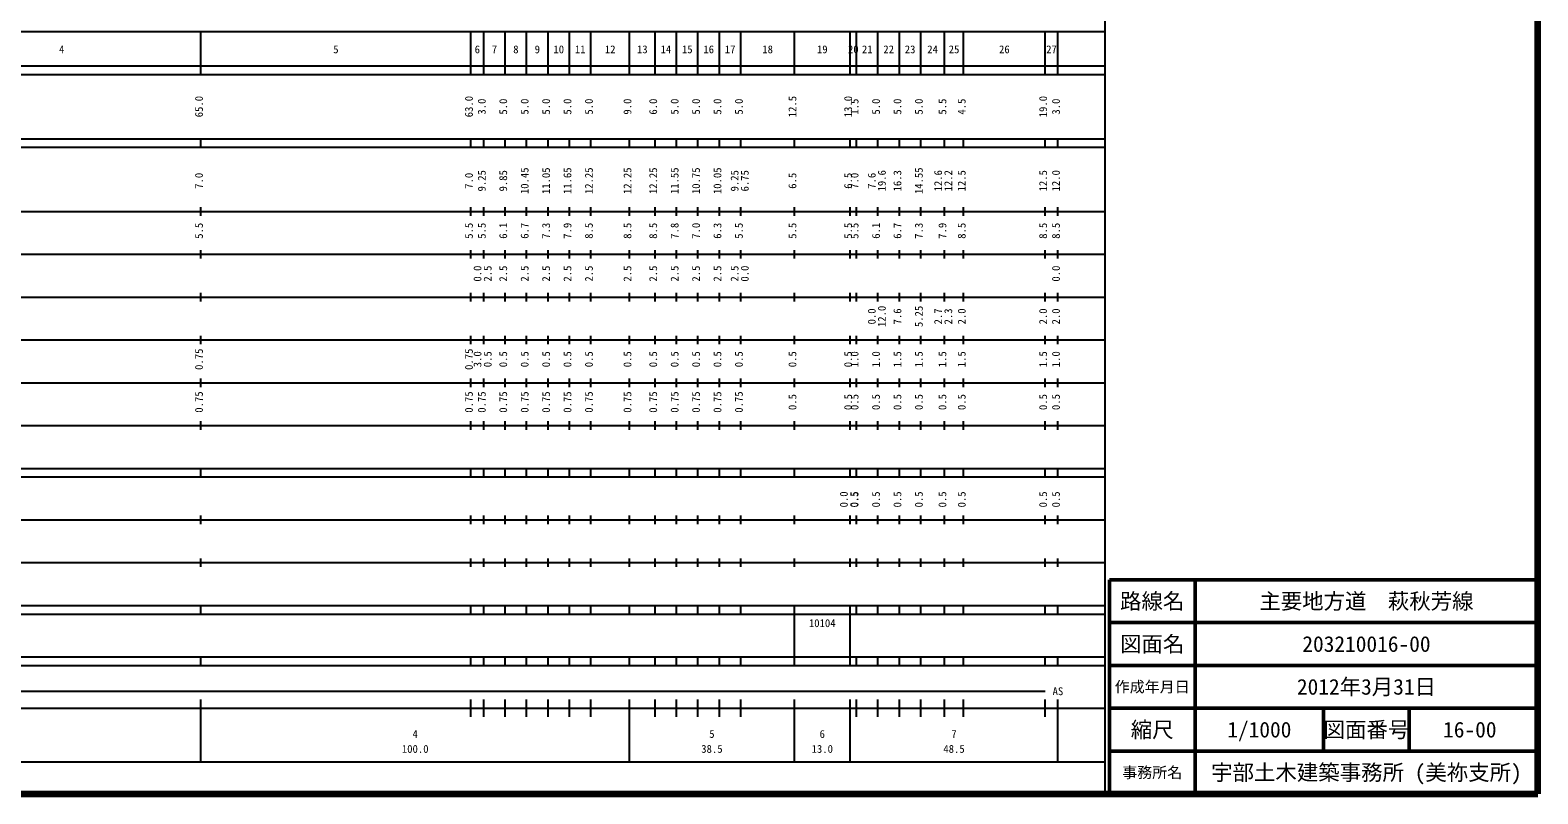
# Model space of a CAD drawing. Units: millimetres on the paper, enlarged 1000 times. Extents: x 40000 to 680000, y 20000 to 380000.
# Drawn here: x 328142 to 680000, y 20000 to 198357 of the extents above; entities that cross this region are included whole.
import ezdxf
from ezdxf.enums import TextEntityAlignment as Align

# ---------------------------------------------------------------- set-up
doc = ezdxf.new("R2010")
doc.units = ezdxf.units.MM
doc.header["$LTSCALE"] = 1000
for name, color, linetype, lineweight in [('M-TTL', 2, 'Continuous', 140), ('M-TTL-BAND', 7, 'Continuous', 25), ('M-TTL-FRAM', 2, 'Continuous', 50), ('M-TTL-LINE', 7, 'Continuous', 50)]:
    doc.layers.add(name, color=color, linetype=linetype, lineweight=lineweight)
doc.layers.add('M-TTL-TXT', color=7, linetype='Continuous')
doc.styles.add('ＭＳ ゴシック', font='')
doc.styles.get('ＭＳ ゴシック').set_extended_font_data('MS Gothic')

msp = doc.modelspace()

# ---------------------------------------------------------------- linework, layer by layer
at = {"layer": 'M-TTL'}
for p, q in [((680000, 20000), (680000, 380000)), ((40000, 20000), (680000, 20000))]:
    msp.add_line(p, q, dxfattribs=at)
at = {"layer": 'M-TTL-BAND'}
for p, q in [((579000, 20000), (579000, 370000)), ((68000, 198000), (579000, 198000)), ((368000, 188000), (368000, 198000)), ((431000, 188000), (431000, 198000)), ((434000, 188000), (434000, 198000)), ((439000, 188000), (439000, 198000)), ((444000, 188000), (444000, 198000)), ((449000, 188000), (449000, 198000)), ((454000, 188000), (454000, 198000)), ((459000, 188000), (459000, 198000)), ((468000, 188000), (468000, 198000)), ((474000, 188000), (474000, 198000)), ((479000, 188000), (479000, 198000)), ((484000, 188000), (484000, 198000)), ((489000, 188000), (489000, 198000)), ((494000, 188000), (494000, 198000)), ((506500, 188000), (506500, 198000)), ((519500, 188000), (519500, 198000)), ((521000, 188000), (521000, 198000)), ((526000, 188000), (526000, 198000)), ((531000, 188000), (531000, 198000)), ((536000, 188000), (536000, 198000)), ((541500, 188000), (541500, 198000)), ((546000, 188000), (546000, 198000)), ((565000, 188000), (565000, 198000)), ((568000, 188000), (568000, 198000)), ((40000, 190000), (579000, 190000)), ((40000, 188000), (579000, 188000)), ((40000, 173000), (579000, 173000)), ((368000, 171000), (368000, 173000)), ((431000, 171000), (431000, 173000)), ((434000, 171000), (434000, 173000)), ((439000, 171000), (439000, 173000)), ((444000, 171000), (444000, 173000)), ((449000, 171000), (449000, 173000)), ((454000, 171000), (454000, 173000)), ((459000, 171000), (459000, 173000)), ((468000, 171000), (468000, 173000)), ((474000, 171000), (474000, 173000)), ((479000, 171000), (479000, 173000)), ((484000, 171000), (484000, 173000)), ((489000, 171000), (489000, 173000)), ((494000, 171000), (494000, 173000)), ((506500, 171000), (506500, 173000)), ((519500, 171000), (519500, 173000)), ((521000, 171000), (521000, 173000)), ((526000, 171000), (526000, 173000)), ((531000, 171000), (531000, 173000)), ((536000, 171000), (536000, 173000)), ((541500, 171000), (541500, 173000)), ((546000, 171000), (546000, 173000)), ((565000, 171000), (565000, 173000)), ((568000, 171000), (568000, 173000)), ((40000, 171000), (579000, 171000)), ((40000, 156000), (579000, 156000)), ((368000, 155000), (368000, 157000)), ((431000, 155000), (431000, 157000)), ((434000, 155000), (434000, 157000)), ((439000, 155000), (439000, 157000)), ((444000, 155000), (444000, 157000)), ((449000, 155000), (449000, 157000)), ((454000, 155000), (454000, 157000)), ((459000, 155000), (459000, 157000)), ((468000, 155000), (468000, 157000)), ((474000, 155000), (474000, 157000)), ((479000, 155000), (479000, 157000)), ((484000, 155000), (484000, 157000)), ((489000, 155000), (489000, 157000)), ((494000, 155000), (494000, 157000)), ((506500, 155000), (506500, 157000)), ((519500, 155000), (519500, 157000)), ((521000, 155000), (521000, 157000)), ((526000, 155000), (526000, 157000)), ((531000, 155000), (531000, 157000)), ((536000, 155000), (536000, 157000)), ((541500, 155000), (541500, 157000)), ((546000, 155000), (546000, 157000)), ((565000, 155000), (565000, 157000)), ((568000, 155000), (568000, 157000)), ((46000, 146000), (579000, 146000)), ((368000, 145000), (368000, 147000)), ((431000, 145000), (431000, 147000)), ((434000, 145000), (434000, 147000)), ((439000, 145000), (439000, 147000)), ((444000, 145000), (444000, 147000)), ((449000, 145000), (449000, 147000)), ((454000, 145000), (454000, 147000)), ((459000, 145000), (459000, 147000)), ((468000, 145000), (468000, 147000)), ((474000, 145000), (474000, 147000)), ((479000, 145000), (479000, 147000)), ((484000, 145000), (484000, 147000)), ((489000, 145000), (489000, 147000)), ((494000, 145000), (494000, 147000)), ((506500, 145000), (506500, 147000)), ((519500, 145000), (519500, 147000)), ((521000, 145000), (521000, 147000)), ((526000, 145000), (526000, 147000)), ((531000, 145000), (531000, 147000)), ((536000, 145000), (536000, 147000)), ((541500, 145000), (541500, 147000)), ((546000, 145000), (546000, 147000)), ((565000, 145000), (565000, 147000)), ((568000, 145000), (568000, 147000)), ((52000, 136000), (579000, 136000)), ((368000, 135000), (368000, 137000)), ((431000, 135000), (431000, 137000)), ((434000, 135000), (434000, 137000)), ((439000, 135000), (439000, 137000)), ((444000, 135000), (444000, 137000)), ((449000, 135000), (449000, 137000)), ((454000, 135000), (454000, 137000)), ((459000, 135000), (459000, 137000)), ((468000, 135000), (468000, 137000)), ((474000, 135000), (474000, 137000)), ((479000, 135000), (479000, 137000)), ((484000, 135000), (484000, 137000)), ((489000, 135000), (489000, 137000)), ((494000, 135000), (494000, 137000)), ((506500, 135000), (506500, 137000)), ((519500, 135000), (519500, 137000)), ((521000, 135000), (521000, 137000)), ((526000, 135000), (526000, 137000)), ((531000, 135000), (531000, 137000)), ((536000, 135000), (536000, 137000)), ((541500, 135000), (541500, 137000)), ((546000, 135000), (546000, 137000)), ((565000, 135000), (565000, 137000)), ((568000, 135000), (568000, 137000)), ((368000, 125000), (368000, 127000)), ((431000, 125000), (431000, 127000)), ((434000, 125000), (434000, 127000)), ((439000, 125000), (439000, 127000)), ((444000, 125000), (444000, 127000)), ((449000, 125000), (449000, 127000)), ((454000, 125000), (454000, 127000)), ((459000, 125000), (459000, 127000)), ((468000, 125000), (468000, 127000)), ((474000, 125000), (474000, 127000)), ((479000, 125000), (479000, 127000)), ((484000, 125000), (484000, 127000)), ((489000, 125000), (489000, 127000)), ((494000, 125000), (494000, 127000)), ((506500, 125000), (506500, 127000)), ((519500, 125000), (519500, 127000)), ((521000, 125000), (521000, 127000)), ((526000, 125000), (526000, 127000)), ((531000, 125000), (531000, 127000)), ((536000, 125000), (536000, 127000)), ((541500, 125000), (541500, 127000)), ((546000, 125000), (546000, 127000)), ((565000, 125000), (565000, 127000)), ((568000, 125000), (568000, 127000)), ((46000, 126000), (579000, 126000)), ((368000, 115000), (368000, 117000)), ((431000, 115000), (431000, 117000)), ((434000, 115000), (434000, 117000)), ((439000, 115000), (439000, 117000)), ((444000, 115000), (444000, 117000)), ((449000, 115000), (449000, 117000)), ((454000, 115000), (454000, 117000)), ((459000, 115000), (459000, 117000)), ((468000, 115000), (468000, 117000)), ((474000, 115000), (474000, 117000)), ((479000, 115000), (479000, 117000)), ((484000, 115000), (484000, 117000)), ((489000, 115000), (489000, 117000)), ((494000, 115000), (494000, 117000)), ((506500, 115000), (506500, 117000)), ((519500, 115000), (519500, 117000)), ((521000, 115000), (521000, 117000)), ((526000, 115000), (526000, 117000)), ((531000, 115000), (531000, 117000)), ((536000, 115000), (536000, 117000)), ((541500, 115000), (541500, 117000)), ((546000, 115000), (546000, 117000)), ((565000, 115000), (565000, 117000)), ((568000, 115000), (568000, 117000)), ((52000, 116000), (579000, 116000)), ((46000, 106000), (579000, 106000)), ((368000, 105000), (368000, 107000)), ((431000, 105000), (431000, 107000)), ((434000, 105000), (434000, 107000)), ((439000, 105000), (439000, 107000)), ((444000, 105000), (444000, 107000)), ((449000, 105000), (449000, 107000)), ((454000, 105000), (454000, 107000)), ((459000, 105000), (459000, 107000)), ((468000, 105000), (468000, 107000)), ((474000, 105000), (474000, 107000)), ((479000, 105000), (479000, 107000)), ((484000, 105000), (484000, 107000)), ((489000, 105000), (489000, 107000)), ((494000, 105000), (494000, 107000)), ((506500, 105000), (506500, 107000)), ((519500, 105000), (519500, 107000)), ((521000, 105000), (521000, 107000)), ((526000, 105000), (526000, 107000)), ((531000, 105000), (531000, 107000)), ((536000, 105000), (536000, 107000)), ((541500, 105000), (541500, 107000)), ((546000, 105000), (546000, 107000)), ((565000, 105000), (565000, 107000)), ((568000, 105000), (568000, 107000)), ((40000, 96000), (579000, 96000)), ((368000, 94000), (368000, 96000)), ((431000, 94000), (431000, 96000)), ((434000, 94000), (434000, 96000)), ((439000, 94000), (439000, 96000)), ((444000, 94000), (444000, 96000)), ((449000, 94000), (449000, 96000)), ((454000, 94000), (454000, 96000)), ((459000, 94000), (459000, 96000)), ((468000, 94000), (468000, 96000)), ((474000, 94000), (474000, 96000)), ((479000, 94000), (479000, 96000)), ((484000, 94000), (484000, 96000)), ((489000, 94000), (489000, 96000)), ((494000, 94000), (494000, 96000)), ((506500, 94000), (506500, 96000)), ((519500, 94000), (519500, 96000)), ((521000, 94000), (521000, 96000)), ((526000, 94000), (526000, 96000)), ((531000, 94000), (531000, 96000)), ((536000, 94000), (536000, 96000)), ((541500, 94000), (541500, 96000)), ((546000, 94000), (546000, 96000)), ((565000, 94000), (565000, 96000)), ((568000, 94000), (568000, 96000)), ((40000, 94000), (579000, 94000)), ((368000, 83000), (368000, 85000)), ((431000, 83000), (431000, 85000)), ((434000, 83000), (434000, 85000)), ((439000, 83000), (439000, 85000)), ((444000, 83000), (444000, 85000)), ((449000, 83000), (449000, 85000)), ((454000, 83000), (454000, 85000)), ((459000, 83000), (459000, 85000)), ((468000, 83000), (468000, 85000)), ((474000, 83000), (474000, 85000)), ((479000, 83000), (479000, 85000)), ((484000, 83000), (484000, 85000)), ((489000, 83000), (489000, 85000)), ((494000, 83000), (494000, 85000)), ((506500, 83000), (506500, 85000)), ((519500, 83000), (519500, 85000)), ((521000, 83000), (521000, 85000)), ((526000, 83000), (526000, 85000)), ((531000, 83000), (531000, 85000)), ((536000, 83000), (536000, 85000)), ((541500, 83000), (541500, 85000)), ((546000, 83000), (546000, 85000)), ((565000, 83000), (565000, 85000)), ((568000, 83000), (568000, 85000)), ((49000, 84000), (579000, 84000)), ((40000, 74000), (579000, 74000)), ((368000, 73000), (368000, 75000)), ((431000, 73000), (431000, 75000)), ((434000, 73000), (434000, 75000)), ((439000, 73000), (439000, 75000)), ((444000, 73000), (444000, 75000)), ((449000, 73000), (449000, 75000)), ((454000, 73000), (454000, 75000)), ((459000, 73000), (459000, 75000)), ((468000, 73000), (468000, 75000)), ((474000, 73000), (474000, 75000)), ((479000, 73000), (479000, 75000)), ((484000, 73000), (484000, 75000)), ((489000, 73000), (489000, 75000)), ((494000, 73000), (494000, 75000)), ((506500, 73000), (506500, 75000)), ((519500, 73000), (519500, 75000)), ((521000, 73000), (521000, 75000)), ((526000, 73000), (526000, 75000)), ((531000, 73000), (531000, 75000)), ((536000, 73000), (536000, 75000)), ((541500, 73000), (541500, 75000)), ((546000, 73000), (546000, 75000)), ((565000, 73000), (565000, 75000)), ((568000, 73000), (568000, 75000)), ((40000, 64000), (579000, 64000)), ((368000, 62000), (368000, 64000)), ((431000, 62000), (431000, 64000)), ((434000, 62000), (434000, 64000)), ((439000, 62000), (439000, 64000)), ((444000, 62000), (444000, 64000)), ((449000, 62000), (449000, 64000)), ((454000, 62000), (454000, 64000)), ((459000, 62000), (459000, 64000)), ((468000, 62000), (468000, 64000)), ((474000, 62000), (474000, 64000)), ((479000, 62000), (479000, 64000)), ((484000, 62000), (484000, 64000)), ((489000, 62000), (489000, 64000)), ((494000, 62000), (494000, 64000)), ((506500, 62000), (506500, 64000)), ((519500, 62000), (519500, 64000)), ((521000, 62000), (521000, 64000)), ((526000, 62000), (526000, 64000)), ((531000, 62000), (531000, 64000)), ((536000, 62000), (536000, 64000)), ((541500, 62000), (541500, 64000)), ((546000, 62000), (546000, 64000)), ((565000, 62000), (565000, 64000)), ((568000, 62000), (568000, 64000)), ((40000, 62000), (579000, 62000)), ((506500, 52000), (506500, 62000)), ((519500, 52000), (519500, 62000)), ((40000, 52000), (579000, 52000)), ((40000, 50000), (579000, 50000)), ((368000, 50000), (368000, 52000)), ((431000, 50000), (431000, 52000)), ((434000, 50000), (434000, 52000)), ((439000, 50000), (439000, 52000)), ((444000, 50000), (444000, 52000)), ((449000, 50000), (449000, 52000)), ((454000, 50000), (454000, 52000)), ((459000, 50000), (459000, 52000)), ((468000, 50000), (468000, 52000)), ((474000, 50000), (474000, 52000)), ((479000, 50000), (479000, 52000)), ((484000, 50000), (484000, 52000)), ((489000, 50000), (489000, 52000)), ((494000, 50000), (494000, 52000)), ((506500, 50000), (506500, 52000)), ((519500, 50000), (519500, 52000)), ((521000, 50000), (521000, 52000)), ((526000, 50000), (526000, 52000)), ((531000, 50000), (531000, 52000)), ((536000, 50000), (536000, 52000)), ((541500, 50000), (541500, 52000)), ((546000, 50000), (546000, 52000)), ((565000, 50000), (565000, 52000)), ((568000, 50000), (568000, 52000)), ((71000, 44000), (565000, 44000)), ((40000, 40000), (579000, 40000)), ((368000, 27500), (368000, 42000)), ((431000, 38000), (431000, 42000)), ((434000, 38000), (434000, 42000)), ((439000, 38000), (439000, 42000)), ((444000, 38000), (444000, 42000)), ((449000, 38000), (449000, 42000)), ((454000, 38000), (454000, 42000)), ((459000, 38000), (459000, 42000)), ((468000, 27500), (468000, 42000)), ((474000, 38000), (474000, 42000)), ((479000, 38000), (479000, 42000)), ((484000, 38000), (484000, 42000)), ((489000, 38000), (489000, 42000)), ((494000, 38000), (494000, 42000)), ((506500, 27500), (506500, 42000)), ((519500, 27500), (519500, 42000)), ((521000, 38000), (521000, 42000)), ((526000, 38000), (526000, 42000)), ((531000, 38000), (531000, 42000)), ((536000, 38000), (536000, 42000)), ((541500, 38000), (541500, 42000)), ((546000, 38000), (546000, 42000)), ((565000, 38000), (565000, 42000)), ((568000, 27500), (568000, 42000)), ((68000, 27500), (579000, 27500))]:
    msp.add_line(p, q, dxfattribs=at)
at = {"layer": 'M-TTL-FRAM'}
for p, q in [((680000, 70000), (580000, 70000)), ((580000, 70000), (580000, 20000))]:
    msp.add_line(p, q, dxfattribs=at)
at = {"layer": 'M-TTL-LINE'}
for p, q in [((600000, 70000), (600000, 20000)), ((680000, 60000), (580000, 60000)), ((680000, 50000), (580000, 50000)), ((680000, 40000), (580000, 40000)), ((630000, 40000), (630000, 30000)), ((650000, 40000), (650000, 30000)), ((680000, 30000), (580000, 30000))]:
    msp.add_line(p, q, dxfattribs=at)

# ---------------------------------------------------------------- texts
at = {"layer": 'M-TTL-BAND', "style": 'ＭＳ ゴシック'}
for s, p in [('4', (335500, 192405)), ('5', (399500, 192405)), ('6', (432500, 192405)), ('7', (436500, 192405)), ('8', (441500, 192405)), ('9', (446500, 192405)), ('10', (451500, 192405)), ('11', (456500, 192405)), ('12', (463500, 192405)), ('13', (471000, 192405)), ('14', (476500, 192405)), ('15', (481500, 192405)), ('16', (486500, 192405)), ('17', (491500, 192405)), ('18', (500250, 192405)), ('19', (513000, 192405)), ('20', (520250, 192405)), ('21', (523500, 192405)), ('22', (528500, 192405)), ('23', (533500, 192405)), ('24', (538750, 192405)), ('25', (543750, 192405)), ('26', (555500, 192405)), ('27', (566500, 192405)), ('AS', (568000, 42500)), ('4', (418000, 32523)), ('5', (487250, 32523)), ('6', (513000, 32523)), ('7', (543750, 32523)), ('100.0', (418000, 29033)), ('38.5', (487250, 29033)), ('13.0', (513000, 29033)), ('48.5', (543750, 29033))]:
    msp.add_text(s, height=1833, dxfattribs=at).set_placement(p, align=Align.BOTTOM_CENTER)
for s, p in [('65.0', (369000, 180500)), ('63.0', (432000, 180500)), ('3.0', (435000, 180500)), ('5.0', (440000, 180500)), ('5.0', (445000, 180500)), ('5.0', (450000, 180500)), ('5.0', (455000, 180500)), ('5.0', (460000, 180500)), ('9.0', (469000, 180500)), ('6.0', (475000, 180500)), ('5.0', (480000, 180500)), ('5.0', (485000, 180500)), ('5.0', (490000, 180500)), ('5.0', (495000, 180500)), ('12.5', (507500, 180500)), ('13.0', (520500, 180500)), ('1.5', (522000, 180500)), ('5.0', (527000, 180500)), ('5.0', (532000, 180500)), ('5.0', (537000, 180500)), ('5.5', (542500, 180500)), ('4.5', (547000, 180500)), ('19.0', (566000, 180500)), ('3.0', (569000, 180500)), ('9.25', (435000, 163174)), ('9.85', (440000, 163174)), ('10.45', (445000, 163174)), ('11.05', (450000, 163174)), ('11.65', (455000, 163174)), ('12.25', (460000, 163174)), ('12.25', (469000, 163174)), ('12.25', (475000, 163174)), ('11.55', (480000, 163174)), ('10.75', (485000, 163174)), ('10.05', (490000, 163174)), ('9.25', (494000, 163174)), ('6.75', (496370, 163174)), ('19.6', (528370, 163174)), ('16.3', (532000, 163174)), ('14.55', (537000, 163174)), ('12.6', (541500, 163174)), ('12.2', (543870, 163174)), ('12.5', (547000, 163174)), ('12.5', (566000, 163174)), ('12.0', (569000, 163174)), ('7.0', (369000, 163174)), ('7.0', (432000, 163174)), ('6.5', (507500, 163174)), ('6.5', (520500, 163174)), ('7.0', (522000, 163174)), ('7.6', (526000, 163174)), ('5.5', (369000, 151500)), ('5.5', (432000, 151500)), ('5.5', (435000, 151500)), ('6.1', (440000, 151500)), ('6.7', (445000, 151500)), ('7.3', (450000, 151500)), ('7.9', (455000, 151500)), ('8.5', (460000, 151500)), ('8.5', (469000, 151500)), ('8.5', (475000, 151500)), ('7.8', (480000, 151500)), ('7.0', (485000, 151500)), ('6.3', (490000, 151500)), ('5.5', (495000, 151500)), ('5.5', (507500, 151500)), ('5.5', (520500, 151500)), ('5.5', (522000, 151500)), ('6.1', (527000, 151500)), ('6.7', (532000, 151500)), ('7.3', (537000, 151500)), ('7.9', (542500, 151500)), ('8.5', (547000, 151500)), ('8.5', (566000, 151500)), ('8.5', (569000, 151500)), ('0.0', (434000, 141500)), ('2.5', (436370, 141500)), ('2.5', (440000, 141500)), ('2.5', (445000, 141500)), ('2.5', (450000, 141500)), ('2.5', (455000, 141500)), ('2.5', (460000, 141500)), ('2.5', (469000, 141500)), ('2.5', (475000, 141500)), ('2.5', (480000, 141500)), ('2.5', (485000, 141500)), ('2.5', (490000, 141500)), ('2.5', (494000, 141500)), ('0.0', (496370, 141500)), ('0.0', (569000, 141500)), ('12.0', (528370, 131500)), ('5.25', (537000, 131500)), ('0.0', (526000, 131500)), ('7.6', (532000, 131500)), ('2.7', (541500, 131500)), ('2.3', (543870, 131500)), ('2.0', (547000, 131500)), ('2.0', (566000, 131500)), ('2.0', (569000, 131500)), ('0.75', (369000, 121500)), ('0.75', (432000, 121500)), ('3.0', (434000, 121500)), ('0.5', (436370, 121500)), ('0.5', (440000, 121500)), ('0.5', (445000, 121500)), ('0.5', (450000, 121500)), ('0.5', (455000, 121500)), ('0.5', (460000, 121500)), ('0.5', (469000, 121500)), ('0.5', (475000, 121500)), ('0.5', (480000, 121500)), ('0.5', (485000, 121500)), ('0.5', (490000, 121500)), ('0.5', (495000, 121500)), ('0.5', (507500, 121500)), ('0.5', (520500, 121500)), ('1.0', (522000, 121500)), ('1.0', (527000, 121500)), ('1.5', (532000, 121500)), ('1.5', (537000, 121500)), ('1.5', (542500, 121500)), ('1.5', (547000, 121500)), ('1.5', (566000, 121500)), ('1.0', (569000, 121500)), ('0.75', (369000, 111500)), ('0.75', (432000, 111500)), ('0.75', (435000, 111500)), ('0.75', (440000, 111500)), ('0.75', (445000, 111500)), ('0.75', (450000, 111500)), ('0.75', (455000, 111500)), ('0.75', (460000, 111500)), ('0.75', (469000, 111500)), ('0.75', (475000, 111500)), ('0.75', (480000, 111500)), ('0.75', (485000, 111500)), ('0.75', (490000, 111500)), ('0.75', (495000, 111500)), ('0.5', (507500, 111500)), ('0.5', (520500, 111500)), ('0.5', (522000, 111500)), ('0.5', (527000, 111500)), ('0.5', (532000, 111500)), ('0.5', (537000, 111500)), ('0.5', (542500, 111500)), ('0.5', (547000, 111500)), ('0.5', (566000, 111500)), ('0.5', (569000, 111500)), ('0.0', (519500, 88764)), ('0.5', (521870, 88764)), ('0.5', (522000, 88764)), ('0.5', (527000, 88764)), ('0.5', (532000, 88764)), ('0.5', (537000, 88764)), ('0.5', (542500, 88764)), ('0.5', (547000, 88764)), ('0.5', (566000, 88764)), ('0.5', (569000, 88764))]:
    msp.add_text(s, height=1833, rotation=90, dxfattribs=at).set_placement(p, align=Align.BOTTOM_CENTER)
msp.add_text('10104', height=1833, dxfattribs=at).set_placement((509875, 58405), align=Align.BOTTOM_LEFT)
at = {"layer": 'M-TTL-TXT', "style": 'ＭＳ ゴシック'}
for s, height, p in [('路線名', 3666, (590000, 65000)), ('路線名', 3666, (590000, 65000)), ('主要地方道\u3000萩秋芳線', 3666, (640000, 65000)), ('図面名', 3666, (590000, 55000)), ('図面名', 3666, (590000, 55000)), ('203210016-00', 3666, (640000, 55000)), ('作成年月日', 2566, (590000, 45000)), ('作成年月日', 2566, (590000, 45000)), ('2012年3月31日', 3666, (640000, 45000)), ('縮尺', 3666, (590000, 35000)), ('縮尺', 3666, (590000, 35000)), ('1/1000', 3666, (615000, 35000)), ('図面番号', 3666, (640000, 35000)), ('図面番号', 3666, (640000, 35000)), ('16-00', 3666, (664125, 35000)), ('事務所名', 2566, (590000, 25000)), ('事務所名', 2566, (590000, 25000)), ('宇部土木建築事務所 (美祢支所)', 3666, (640000, 25000))]:
    msp.add_text(s, height=height, dxfattribs=at).set_placement(p, align=Align.MIDDLE_CENTER)

doc.saveas('drawing.dxf')
